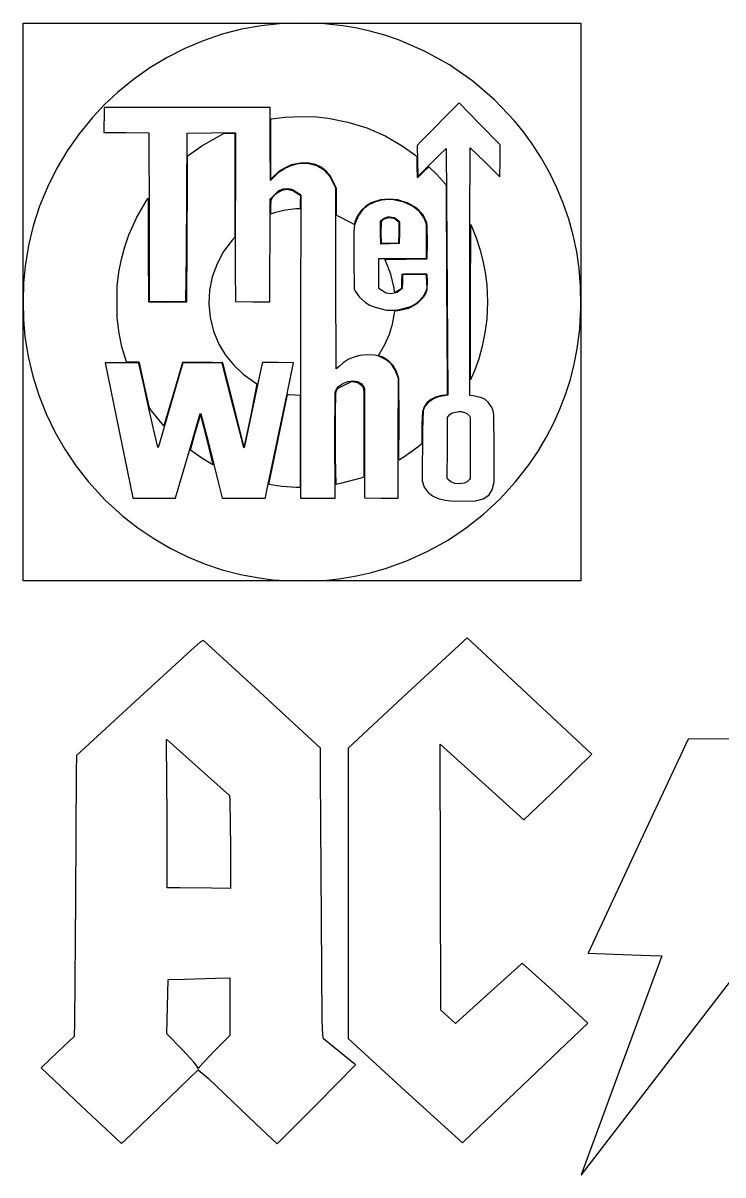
# Model space of a CAD drawing. Extents: x 17 to 185, y 58 to 292.
# Drawn here: x 24.8 to 104.8, y 160.8 to 292.4 of the extents above; entities that cross this region are included whole.
import ezdxf

# ---------------------------------------------------------------- set-up
doc = ezdxf.new("R2010")
doc.units = 0
doc.layers.add('Layer_1', color=7, linetype='CONTINUOUS')

msp = doc.modelspace()

# ---------------------------------------------------------------- linework, layer by layer
at = {"layer": 'Layer_1', "color": 7}
for points in [[(56.683458, 292.35385), (54.130455, 292.294922), (52.006531, 292.064872), (49.755426, 291.652211), (47.551214, 291.080587), (45.399287, 290.352504), (43.305037, 289.470467), (41.273856, 288.436979), (39.311136, 287.254545), (37.42227, 285.92567), (35.612649, 284.452857), (34.147905, 283.05408), (32.747862, 281.587513), (31.231767, 279.720018), (29.867961, 277.766688), (28.659534, 275.734337), (27.609575, 273.629779), (26.721174, 271.459828), (25.99742, 269.231297), (25.441402, 266.950999), (25.05621, 264.62575), (24.886389, 262.703921), (24.826885, 260.593333), (24.87806, 258.480265), (25.040278, 256.551), (25.402994, 254.288428), (25.929455, 252.06151), (26.615578, 249.87958), (27.457276, 247.751972), (28.450463, 245.688023), (29.591056, 243.697066), (30.874968, 241.788436), (32.298114, 239.971468), (34.186475, 237.933106), (36.217853, 236.06617), (37.945027, 234.719289), (39.7456, 233.500327), (41.614564, 232.411556), (43.54691, 231.455245), (45.537628, 230.633664), (47.58171, 229.949084), (49.674147, 229.403775), (51.809931, 229.000006), (53.320044, 228.80611), (54.851905, 228.699341), (57.23112, 228.671357), (59.550225, 228.761613), (61.1738, 228.940542), (62.888122, 229.234817), (64.629675, 229.631738), (66.334941, 230.118605), (68.743583, 230.991423), (71.06818, 232.054557), (73.297491, 233.299826), (75.420274, 234.719049), (77.42529, 236.304046), (79.301295, 238.046636), (81.03705, 239.938638), (82.621313, 241.971871), (83.634604, 243.47535), (84.559144, 245.030711), (85.392774, 246.632771), (86.133332, 248.27635), (86.778658, 249.956265), (87.326591, 251.667334), (87.774971, 253.404376), (88.121638, 255.162209), (88.421324, 257.4146), (88.526071, 259.975202), (88.501562, 262.312653), (88.343792, 264.339071), (88.056689, 266.247103), (87.655263, 268.129263), (87.141441, 269.980452), (86.517153, 271.79557), (85.784326, 273.569516), (84.94489, 275.297191), (84.000772, 276.973493), (82.953901, 278.593324), (81.975762, 279.934801), (80.934937, 281.217887), (78.676502, 283.60185), (76.201158, 285.731138), (73.531464, 287.591678), (70.689979, 289.169395), (67.699265, 290.450216), (66.154996, 290.974892), (64.58188, 291.420066), (62.982736, 291.783979), (61.360384, 292.064872), (59.236461, 292.294922), (56.683457, 292.35385), (56.683458, 292.35385)], [(24.830376, 260.51669), (24.830376, 292.369765), (56.683458, 292.369765), (88.536526, 292.369765), (88.536526, 260.51669), (88.536526, 228.663617), (56.683458, 228.663617), (24.830376, 228.663617), (24.830376, 260.51669), (24.830376, 260.51669)], [(74.615808, 283.259306), (70.220417, 278.798871), (69.824645, 278.393177), (69.864882, 276.633147), (69.918902, 274.858785), (72.310625, 277.263186), (73.143511, 278.057487), (73.272495, 261.510556), (73.322657, 249.88322), (72.916963, 249.795576), (72.25931, 249.6844), (71.686098, 249.465399), (71.07921, 249.029388), (70.725439, 248.594505), (70.533508, 248.110512), (70.437595, 245.870923), (70.407829, 240.110725), (70.636981, 239.372565), (71.077557, 238.764658), (71.581009, 238.372362), (72.223647, 238.081904), (73.025804, 237.886429), (74.007816, 237.779084), (76.506476, 237.82759), (77.373058, 238.04754), (78.001706, 238.459241), (78.413283, 239.083457), (78.628655, 239.940952), (78.628655, 243.831981), (78.576842, 247.654658), (78.498414, 248.104779), (78.332101, 248.546523), (77.929161, 249.08892), (77.590698, 249.37141), (77.215251, 249.574864), (76.24079, 249.791718), (75.854938, 249.842431), (75.838953, 269.624996), (75.901793, 278.137965), (77.58741, 276.481562), (79.264205, 274.82516), (79.295075, 276.649132), (79.295075, 278.473103), (76.967842, 280.86207), (74.615808, 283.259306), (74.615808, 283.259306)], [(34.105895, 282.725178), (34.105895, 282.724627), (34.084949, 281.888433), (34.064002, 280.455273), (34.064002, 279.857756), (36.613372, 279.857756), (39.177076, 279.818069), (39.215658, 270.174557), (39.239912, 260.570733), (41.324609, 260.562464), (43.433007, 260.578452), (43.475453, 265.906497), (43.582937, 279.80043), (46.333503, 279.845078), (49.06312, 279.868229), (49.081862, 279.791059), (49.050442, 264.221433), (49.070285, 260.566325), (51.059622, 260.523328), (53.028012, 260.547032), (53.036281, 271.355812), (53.032423, 272.202478), (53.127783, 272.34359), (54.012482, 273.195768), (54.484298, 273.421068), (54.975455, 273.470825), (55.337668, 273.45478), (55.602739, 273.364991), (56.421294, 272.822595), (56.561301, 272.691958), (56.541458, 271.297934), (56.527127, 259.902109), (56.523819, 244.015535), (56.51555, 238.130759), (57.9432, 238.121939), (59.91269, 238.113673), (60.453984, 238.114774), (60.453984, 238.943251), (60.44241, 244.931654), (60.469969, 250.234344), (60.617791, 250.575035), (60.894956, 250.893048), (61.351234, 251.221228), (61.919666, 251.432135), (62.508163, 251.508573), (63.022158, 251.425508), (63.43649, 251.191555), (63.725998, 250.815327), (63.830731, 250.602557), (63.830731, 244.374375), (63.830731, 238.146744), (65.725808, 238.126901), (67.646793, 238.130208), (67.678763, 244.966381), (67.684825, 251.779951), (67.59608, 252.066584), (67.281585, 252.823229), (66.848577, 253.439468), (66.296672, 253.915658), (65.625486, 254.252153), (65.327829, 254.375075), (64.964578, 254.456654), (64.139714, 254.496302), (63.296602, 254.408699), (62.602313, 254.213288), (61.96917, 253.937638), (61.402639, 253.584565), (60.908187, 253.156888), (60.583521, 252.884035), (60.55651, 263.198927), (60.543832, 273.471927), (60.431384, 273.775647), (59.914141, 274.805538), (59.223545, 275.574453), (58.360343, 276.081858), (57.325285, 276.327222), (56.71104, 276.336434), (56.063139, 276.248272), (55.410346, 276.068671), (54.781427, 275.803568), (53.946295, 275.254258), (53.281572, 274.588138), (53.100221, 274.395764), (53.056124, 278.560195), (53.048408, 282.725178), (43.576875, 282.725178), (34.105895, 282.725178), (34.105895, 282.725178)], [(56.683458, 281.682572), (58.331969, 281.650774), (59.661713, 281.505516), (61.912319, 281.061589), (64.083756, 280.385352), (66.163584, 279.481425), (68.139364, 278.354426), (69.694256, 277.259849), (69.788572, 277.183825), (69.81098, 275.961463), (69.836041, 274.731138), (70.000942, 274.820947), (70.534685, 275.34431), (71.1814, 275.965444), (72.071535, 275.089815), (73.072236, 273.952416), (73.143847, 273.847215), (73.196481, 263.033096), (73.248049, 251.048372), (73.24692, 249.87777), (73.059959, 249.87777), (72.604565, 249.830936), (71.941275, 249.65463), (71.385312, 249.377696), (70.942718, 249.004076), (70.619535, 248.537712), (70.432536, 247.970091), (70.379457, 246.549129), (70.351091, 244.725668), (70.348241, 244.303732), (69.894334, 243.942157), (68.309637, 242.791899), (68.309637, 242.791961), (67.834521, 242.489164), (67.757559, 242.448101), (67.77802, 246.98313), (67.738642, 251.78896), (67.478931, 252.593377), (67.08543, 253.267081), (66.5597, 253.808005), (65.903303, 254.214084), (65.540478, 254.357492), (65.425249, 254.403585), (65.517324, 254.582632), (66.139134, 255.646089), (66.669023, 256.837049), (67.01695, 257.975333), (67.22458, 259.05146), (67.274973, 259.419574), (67.290891, 259.516941), (67.657754, 259.557129), (68.865515, 259.828546), (69.851007, 260.336469), (70.572222, 261.050816), (70.820598, 261.475997), (70.987152, 261.941503), (71.014584, 262.868231), (70.966931, 263.630341), (70.952171, 263.702011), (69.536451, 263.702011), (68.31139, 263.693571), (68.087768, 263.640419), (68.054793, 262.829719), (68.054793, 262.080675), (67.910829, 261.959608), (67.316387, 261.599707), (67.258463, 261.683197), (67.208939, 262.105251), (66.842245, 263.678972), (66.268902, 265.139564), (66.143604, 265.410565), (68.54621, 265.413105), (70.98459, 265.437122), (71.009651, 267.402117), (70.990854, 269.096367), (70.928958, 269.573602), (70.50427, 270.461575), (69.78722, 271.213781), (68.818971, 271.797579), (67.640685, 272.180328), (66.637086, 272.258874), (65.649873, 272.194264), (64.568547, 271.834177), (63.962996, 271.449551), (63.445814, 270.95193), (63.030618, 270.357259), (62.731026, 269.68148), (62.623641, 269.377633), (62.220881, 269.604462), (60.816171, 270.328122), (60.633015, 270.402779), (60.633015, 271.906343), (60.633015, 273.409848), (60.550699, 273.660379), (59.938161, 274.90246), (59.447305, 275.467168), (58.87061, 275.90496), (58.21528, 276.211483), (57.48852, 276.382385), (56.506111, 276.380922), (55.485072, 276.17086), (54.744714, 275.845434), (54.066056, 275.440853), (53.238682, 274.642844), (53.139571, 274.532168), (53.115695, 277.971491), (53.115695, 281.411003), (53.187369, 281.427301), (54.708343, 281.625761), (56.683238, 281.682498), (56.683458, 281.682572)], [(49.00687, 279.787813), (49.00687, 273.844227), (49.00687, 267.900642), (48.712224, 267.567121), (47.735483, 266.277052), (46.976858, 264.879815), (46.439692, 263.401489), (46.127325, 261.868151), (46.043099, 260.305881), (46.190355, 258.740757), (46.572433, 257.198857), (47.192675, 255.70626), (47.953647, 254.436632), (48.88216, 253.284404), (49.956998, 252.272496), (51.156946, 251.423832), (51.543294, 251.173918), (50.835498, 247.603821), (50.075623, 244.055625), (50.044392, 244.08387), (48.846108, 248.826312), (47.63308, 253.580388), (45.330641, 253.636378), (43.024518, 253.59587), (41.964909, 249.964619), (40.913327, 246.373874), (39.506375, 248.093937), (39.26455, 248.428396), (38.703332, 250.960719), (38.11237, 253.564705), (37.995867, 253.627284), (37.369169, 253.636378), (36.62417, 253.676191), (36.109664, 255.404221), (35.785601, 256.964494), (35.558019, 258.701014), (35.558019, 262.332262), (35.766929, 263.931926), (36.056441, 265.412068), (36.436907, 266.817239), (36.91868, 268.191989), (37.826539, 270.197859), (38.873978, 272.015599), (39.116485, 272.38191), (39.124529, 266.476337), (39.168268, 260.527776), (41.347533, 260.480467), (43.517574, 260.524671), (43.588999, 274.350398), (43.59185, 277.178851), (43.66974, 277.251081), (45.227545, 278.354367), (47.25495, 279.507923), (47.812379, 279.786637), (48.40962, 279.787258), (49.006873, 279.787879), (49.00687, 279.787813)], [(54.931533, 273.407989), (55.643618, 273.259182), (56.346573, 272.789406), (56.493523, 272.655337), (56.484972, 271.913447), (56.47642, 271.171556), (55.982687, 271.135534), (54.789818, 270.991027), (53.643047, 270.720014), (53.209292, 270.581093), (53.13601, 270.572756), (53.115916, 271.395524), (53.143905, 272.182913), (53.441662, 272.594308), (53.853154, 272.97647), (54.301938, 273.258805), (54.931533, 273.407991), (54.931533, 273.407989)], [(66.63421, 272.211849), (65.76892, 272.142337), (64.961921, 271.921456), (64.242241, 271.558451), (63.638907, 271.062565), (63.126524, 270.395519), (62.778459, 269.601293), (62.667114, 269.298676), (62.595835, 268.603227), (62.609786, 265.480409), (62.641757, 262.007752), (62.77019, 261.751438), (63.240384, 261.062014), (63.887505, 260.47813), (64.409344, 260.169885), (65.020633, 259.910111), (66.331042, 259.601147), (67.330947, 259.59839), (67.812158, 259.663434), (69.102001, 260.010147), (69.715423, 260.339823), (70.214381, 260.749496), (70.595917, 261.236253), (70.85707, 261.797186), (70.958493, 262.099805), (70.936996, 262.705039), (70.896206, 263.477292), (70.877464, 263.644861), (69.512104, 263.644861), (68.146744, 263.644861), (68.146744, 262.870404), (68.107058, 262.046338), (67.53269, 261.617492), (66.915566, 261.456855), (66.311199, 261.505594), (65.621628, 261.927274), (65.458467, 262.072796), (65.444686, 263.752899), (65.46839, 265.470486), (68.212341, 265.498048), (70.918256, 265.487575), (70.918256, 267.379897), (70.884991, 269.32512), (70.804404, 269.718284), (70.646507, 270.069826), (70.093694, 270.846107), (69.293963, 271.475649), (68.294761, 271.929794), (67.143534, 272.179879), (66.63421, 272.211849), (66.63421, 272.211849)], [(66.719097, 270.25724), (67.197089, 270.1672), (67.599938, 269.909423), (67.736491, 269.765641), (67.80172, 269.574635), (67.806646, 268.410669), (67.765854, 267.182562), (65.686119, 267.133503), (65.662418, 268.441535), (65.662418, 269.723663), (65.767148, 269.861467), (66.06529, 270.097043), (66.487588, 270.237947), (66.719097, 270.25724), (66.719097, 270.25724)], [(66.684017, 270.16607), (67.267509, 270.04662), (67.605013, 269.80256), (67.736477, 269.659965), (67.736477, 268.447806), (67.696653, 267.223394), (65.749828, 267.196329), (65.729733, 268.424726), (65.758303, 269.630486), (65.827822, 269.826525), (65.964215, 269.946455), (66.295849, 270.106894), (66.684017, 270.16607), (66.684017, 270.16607)], [(75.950589, 269.354314), (76.581364, 267.832957), (77.008558, 266.537725), (77.349509, 265.230323), (77.609164, 263.888897), (77.79247, 262.491594), (77.853045, 260.509621), (77.79247, 258.541812), (77.578193, 256.980049), (77.269503, 255.476097), (76.866839, 254.031799), (76.370643, 252.648998), (76.050307, 251.900446), (75.928254, 251.645627), (75.925403, 260.515084), (75.950521, 269.354314), (75.950589, 269.354314)], [(52.155437, 253.611091), (52.125674, 253.539432), (51.646116, 251.206137), (50.093341, 243.858436), (50.02885, 243.884344), (48.794678, 248.721811), (47.56106, 253.539432), (45.328086, 253.578567), (43.091255, 253.554866), (42.013629, 249.900309), (40.426959, 244.40103), (40.257428, 243.899366), (40.21777, 243.948284), (39.734905, 246.045658), (39.207392, 248.371237), (38.603259, 251.046836), (38.044879, 253.507461), (38.015113, 253.579118), (36.103498, 253.579118), (34.191332, 253.553763), (37.361371, 238.170448), (37.377909, 238.098789), (39.798845, 238.098789), (42.219784, 238.098789), (42.2501, 238.170448), (43.826577, 243.577317), (45.070118, 247.777577), (45.141224, 247.761592), (45.91072, 244.723845), (47.101895, 239.929925), (47.553894, 238.114223), (50.015069, 238.106507), (52.476798, 238.098238), (52.50491, 238.172652), (52.684604, 239.008845), (54.988133, 250.047482), (55.712431, 253.563686), (53.924841, 253.611091), (52.155437, 253.611091), (52.155437, 253.611091)], [(62.267073, 251.447406), (62.541119, 251.428864), (63.146394, 251.284707), (63.559552, 250.956412), (63.678224, 250.763188), (63.734948, 250.201944), (63.746998, 245.529262), (63.738955, 240.528888), (63.388579, 240.407877), (61.081531, 239.780844), (60.589668, 239.684781), (60.527026, 242.747962), (60.505859, 247.917373), (60.528986, 249.972994), (60.582007, 250.324093), (60.6841, 250.538774), (60.819108, 250.685013), (61.186035, 250.876033), (61.937818, 251.262564), (62.267109, 251.447397), (62.267073, 251.447406)], [(55.129371, 249.968361), (55.19433, 249.965144), (55.911022, 249.908027), (56.460486, 249.864918), (56.460486, 244.599645), (56.460486, 239.334357), (56.022508, 239.338929), (54.379766, 239.446304), (52.903199, 239.663874), (53.959577, 244.79825), (55.027102, 249.950355), (55.129371, 249.968333), (55.129371, 249.968361)], [(45.088691, 247.594246), (45.821374, 244.782093), (46.5166, 241.930062), (45.232272, 242.67636), (43.948514, 243.579197), (44.489827, 245.594526), (45.088691, 247.594246), (45.088691, 247.594246)], [(74.609743, 248.023971), (74.845664, 248.007986), (75.450717, 247.833441), (75.814702, 247.50197), (75.902896, 247.35204), (75.89187, 243.863951), (75.880296, 240.375859), (75.802575, 240.240813), (75.562127, 239.99802), (75.196787, 239.819684), (74.67058, 239.735326), (74.147953, 239.787619), (73.692097, 239.961916), (73.366201, 240.243567), (73.270291, 240.375859), (73.280764, 243.847966), (73.291237, 247.320069), (73.360689, 247.450157), (73.557269, 247.687388), (73.849505, 247.869091), (74.609743, 248.023971), (74.609743, 248.023971)], [(45.412423, 221.873768), (45.050639, 221.666702), (44.016001, 220.776493), (38.114882, 215.352891), (30.929241, 208.715157), (30.876325, 206.911579), (30.799704, 192.412412), (30.722536, 178.176175), (30.667966, 176.63608), (28.791628, 174.877703), (26.915842, 173.049324), (31.491479, 168.695826), (31.492032, 168.695826), (36.06767, 164.41178), (37.120491, 165.432631), (44.84026, 172.848681), (45.991213, 171.83482), (51.419015, 166.685543), (53.847119, 164.374298), (58.33401, 168.860638), (62.798853, 173.404856), (59.138233, 176.392994), (59.054558, 176.795245), (58.998641, 178.523665), (58.899007, 189.974388), (58.807505, 206.515808), (58.807505, 209.582217), (52.245285, 215.63401), (45.491798, 221.83849), (45.412423, 221.873768), (45.412423, 221.873768)], [(75.556731, 222.16591), (68.72938, 215.874342), (61.948328, 209.58277), (61.955494, 192.991741), (61.962109, 176.400713), (68.477474, 170.456407), (74.99339, 164.511548), (75.202299, 164.69731), (89.327191, 178.183341), (85.593812, 181.628989), (81.836175, 185.010694), (81.293781, 184.531137), (77.482127, 181.085491), (74.212317, 178.119401), (73.372816, 178.893308), (72.532765, 179.667765), (72.48481, 194.830594), (72.464964, 210.023742), (77.233529, 205.727019), (82.026345, 201.399426), (85.941515, 205.123708), (89.765409, 208.897608), (75.556731, 222.16591), (75.556731, 222.16591)], [(41.227595, 210.552909), (41.249092, 210.551255), (44.870576, 207.332708), (48.398354, 204.147785), (48.454028, 203.580586), (48.510802, 198.2801), (48.510252, 198.2801), (48.511353, 193.546263), (46.351692, 193.566106), (42.730759, 193.611857), (41.268938, 193.637765), (41.268938, 201.694879), (41.21216, 210.168158), (41.227595, 210.552909), (41.227595, 210.552909)], [(109.169841, 210.632834), (106.48873, 210.627323), (100.769869, 210.604722), (95.053215, 198.401368), (89.363019, 186.172104), (92.269578, 186.051939), (96.462122, 185.903112), (97.775118, 185.848542), (93.168611, 173.359105), (88.562104, 160.83329), (88.59187, 160.83329), (115.396368, 195.66348), (114.533878, 195.743625), (111.035702, 195.740651), (106.633145, 195.708681), (107.026162, 196.743313), (112.207588, 210.550152), (111.515265, 210.61147), (109.169841, 210.632834), (109.169841, 210.632834)], [(48.424262, 183.346024), (48.424262, 180.047001), (48.424262, 176.748529), (46.679666, 175.005586), (44.956566, 173.139722), (44.868372, 172.977665), (44.794, 172.996379), (44.780731, 173.113814), (44.381905, 173.67804), (43.034481, 175.121893), (41.266181, 176.956338), (41.325159, 180.050859), (41.384141, 183.14483), (43.268194, 183.197197), (46.788256, 183.297518), (48.424262, 183.346024), (48.424262, 183.346024)]]:
    msp.add_lwpolyline(points, dxfattribs=at)

doc.saveas('drawing.dxf')
